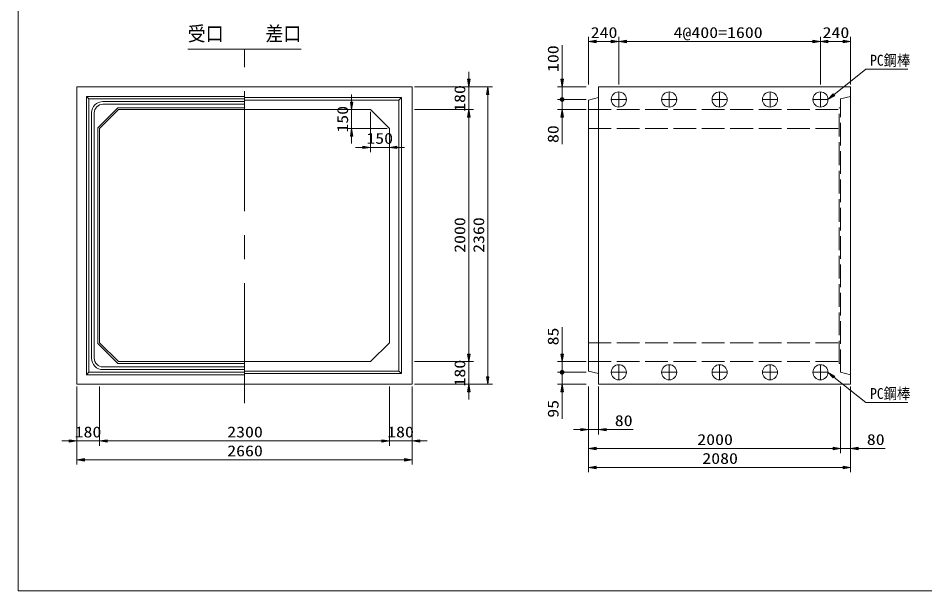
# Model space of a CAD drawing. Units: millimetres on the paper. Extents: x 18 to 410, y 10 to 287.
# Drawn here: x 18 to 257.8, y 10 to 161.5 of the extents above; entities that cross this region are included whole.
import ezdxf
from ezdxf.enums import TextEntityAlignment as Align

# ---------------------------------------------------------------- set-up
doc = ezdxf.new("R2010")
doc.units = ezdxf.units.MM
doc.linetypes.add('DASHED', pattern=[7.5, 6, -1.5])
doc.linetypes.add('USER1', pattern=[50.8, 31.75, -6.35, 6.35, -6.35])
for name, color, linetype, lineweight in [('0_7', 7, 'Continuous', 13), ('Layer1', 3, 'Continuous', 13), ('Layer2', 6, 'USER1', 13), ('Layer3', 7, 'Continuous', 13), ('Layer4', 4, 'DASHED', 13), ('Layer7', 9, 'Continuous', 13)]:
    doc.layers.add(name, color=color, linetype=linetype, lineweight=lineweight)
doc.styles.add('ＭＳ ゴシック', font='')
doc.styles.get('ＭＳ ゴシック').set_extended_font_data('MS Gothic')

msp = doc.modelspace()

# ---------------------------------------------------------------- hatches: boundary and pattern name
at = {"layer": 'Layer1'}
for points in [[(170.875, 155.658), (170.875, 154.992), (168.875, 155.325)], [(174.875, 155.658), (174.875, 154.992), (176.875, 155.325)], [(178.875, 155.658), (178.875, 154.992), (176.875, 155.325)], [(228.208, 155.658), (228.208, 154.992), (230.208, 155.325)], [(232.208, 155.658), (232.208, 154.992), (230.208, 155.325)], [(236.208, 155.658), (236.208, 154.992), (238.208, 155.325)], [(136.875, 145.325), (137.542, 145.325), (137.208, 143.325)], [(161.542, 145.325), (162.208, 145.325), (161.875, 143.325)], [(141.875, 141.325), (142.542, 141.325), (142.208, 143.325)], [(105.875, 139.325), (106.542, 139.325), (106.208, 137.325)], [(161.905, 140.474), (161.815, 140.468), (161.756, 140.457), (161.698, 140.438), (161.644, 140.412), (161.593, 140.38), (161.546, 140.342), (161.505, 140.298), (161.47, 140.249), (161.441, 140.196), (161.418, 140.14), (161.404, 140.082), (161.396, 140.022), (161.396, 139.962), (161.404, 139.902), (161.418, 139.843), (161.441, 139.787), (161.47, 139.734), (161.505, 139.686), (161.546, 139.642), (161.593, 139.603), (161.644, 139.571), (161.698, 139.545), (161.756, 139.527), (161.845, 139.51), (161.875, 139.512), (161.875, 139.992)], [(161.905, 140.474), (161.815, 140.468), (161.756, 140.457), (161.698, 140.438), (161.644, 140.412), (161.593, 140.38), (161.546, 140.342), (161.505, 140.298), (161.47, 140.249), (161.441, 140.196), (161.418, 140.14), (161.404, 140.082), (161.396, 140.022), (161.396, 139.962), (161.404, 139.902), (161.418, 139.843), (161.441, 139.787), (161.47, 139.734), (161.505, 139.686), (161.546, 139.642), (161.593, 139.603), (161.644, 139.571), (161.698, 139.545), (161.756, 139.527), (161.845, 139.51), (161.875, 139.512), (161.875, 139.992)], [(161.845, 139.51), (161.935, 139.515), (161.994, 139.527), (162.052, 139.545), (162.106, 139.571), (162.157, 139.603), (162.204, 139.642), (162.245, 139.686), (162.28, 139.734), (162.309, 139.787), (162.332, 139.843), (162.346, 139.902), (162.354, 139.962), (162.354, 140.022), (162.346, 140.082), (162.332, 140.14), (162.309, 140.196), (162.28, 140.249), (162.245, 140.298), (162.204, 140.342), (162.157, 140.38), (162.106, 140.412), (162.052, 140.438), (161.994, 140.457), (161.905, 140.474), (161.875, 140.472), (161.875, 139.992)], [(161.845, 139.51), (161.935, 139.515), (161.994, 139.527), (162.052, 139.545), (162.106, 139.571), (162.157, 139.603), (162.204, 139.642), (162.245, 139.686), (162.28, 139.734), (162.309, 139.787), (162.332, 139.843), (162.346, 139.902), (162.354, 139.962), (162.354, 140.022), (162.346, 140.082), (162.332, 140.14), (162.309, 140.196), (162.28, 140.249), (162.245, 140.298), (162.204, 140.342), (162.157, 140.38), (162.106, 140.412), (162.052, 140.438), (161.994, 140.457), (161.905, 140.474), (161.875, 140.472), (161.875, 139.992)], [(233.978, 140.981), (232.208, 139.992), (233.562, 141.501)], [(136.875, 135.325), (137.542, 135.325), (137.208, 137.325)], [(136.875, 135.325), (137.542, 135.325), (137.208, 137.325)], [(161.542, 135.325), (162.208, 135.325), (161.875, 137.325)], [(105.875, 130.325), (106.542, 130.325), (106.208, 132.325)], [(109.208, 127.658), (109.208, 126.992), (111.208, 127.325)], [(118.208, 127.658), (118.208, 126.992), (116.208, 127.325)], [(136.875, 72.658), (137.542, 72.658), (137.208, 70.658)], [(136.875, 72.658), (137.542, 72.658), (137.208, 70.658)], [(161.542, 72.658), (162.208, 72.658), (161.875, 70.658)], [(161.905, 68.307), (161.815, 68.301), (161.756, 68.29), (161.698, 68.271), (161.644, 68.246), (161.593, 68.213), (161.546, 68.175), (161.505, 68.131), (161.47, 68.082), (161.441, 68.029), (161.418, 67.973), (161.404, 67.915), (161.396, 67.855), (161.396, 67.795), (161.404, 67.735), (161.418, 67.677), (161.441, 67.621), (161.47, 67.568), (161.505, 67.519), (161.546, 67.475), (161.593, 67.437), (161.644, 67.404), (161.698, 67.379), (161.756, 67.36), (161.845, 67.343), (161.875, 67.345), (161.875, 67.825)], [(161.905, 68.307), (161.815, 68.301), (161.756, 68.29), (161.698, 68.271), (161.644, 68.246), (161.593, 68.213), (161.546, 68.175), (161.505, 68.131), (161.47, 68.082), (161.441, 68.029), (161.418, 67.973), (161.404, 67.915), (161.396, 67.855), (161.396, 67.795), (161.404, 67.735), (161.418, 67.677), (161.441, 67.621), (161.47, 67.568), (161.505, 67.519), (161.546, 67.475), (161.593, 67.437), (161.644, 67.404), (161.698, 67.379), (161.756, 67.36), (161.845, 67.343), (161.875, 67.345), (161.875, 67.825)], [(161.845, 67.343), (161.935, 67.349), (161.994, 67.36), (162.052, 67.379), (162.106, 67.404), (162.157, 67.437), (162.204, 67.475), (162.245, 67.519), (162.28, 67.568), (162.309, 67.621), (162.332, 67.677), (162.346, 67.735), (162.354, 67.795), (162.354, 67.855), (162.346, 67.915), (162.332, 67.973), (162.309, 68.029), (162.28, 68.082), (162.245, 68.131), (162.204, 68.175), (162.157, 68.213), (162.106, 68.246), (162.052, 68.271), (161.994, 68.29), (161.905, 68.307), (161.875, 68.305), (161.875, 67.825)], [(161.845, 67.343), (161.935, 67.349), (161.994, 67.36), (162.052, 67.379), (162.106, 67.404), (162.157, 67.437), (162.204, 67.475), (162.245, 67.519), (162.28, 67.568), (162.309, 67.621), (162.332, 67.677), (162.346, 67.735), (162.354, 67.795), (162.354, 67.855), (162.346, 67.915), (162.332, 67.973), (162.309, 68.029), (162.28, 68.082), (162.245, 68.131), (162.204, 68.175), (162.157, 68.213), (162.106, 68.246), (162.052, 68.271), (161.994, 68.29), (161.905, 68.307), (161.875, 68.305), (161.875, 67.825)], [(233.562, 66.315), (232.208, 67.825), (233.978, 66.836)], [(141.875, 66.658), (142.542, 66.658), (142.208, 64.658)], [(136.875, 62.658), (137.542, 62.658), (137.208, 64.658)], [(161.542, 62.658), (162.208, 62.658), (161.875, 64.658)], [(166.875, 52.992), (166.875, 52.325), (168.875, 52.658)], [(173.542, 52.992), (173.542, 52.325), (171.542, 52.658)], [(31.542, 49.992), (31.542, 49.325), (33.542, 49.658)], [(41.542, 49.992), (41.542, 49.325), (39.542, 49.658)], [(41.542, 49.992), (41.542, 49.325), (39.542, 49.658)], [(114.208, 49.992), (114.208, 49.325), (116.208, 49.658)], [(114.208, 49.992), (114.208, 49.325), (116.208, 49.658)], [(124.208, 49.992), (124.208, 49.325), (122.208, 49.658)], [(170.875, 47.992), (170.875, 47.325), (168.875, 47.658)], [(233.542, 47.992), (233.542, 47.325), (235.542, 47.658)], [(233.542, 47.992), (233.542, 47.325), (235.542, 47.658)], [(240.208, 47.992), (240.208, 47.325), (238.208, 47.658)], [(35.542, 44.992), (35.542, 44.325), (33.542, 44.658)], [(120.208, 44.992), (120.208, 44.325), (122.208, 44.658)], [(170.875, 42.992), (170.875, 42.325), (168.875, 42.658)], [(236.208, 42.992), (236.208, 42.325), (238.208, 42.658)]]:
    msp.add_hatch(color=256, dxfattribs=at).paths.add_polyline_path(points)

# ---------------------------------------------------------------- linework, layer by layer
at = {"layer": '0_7'}
for p, q in [((18, 287), (18, 10)), ((18, 10), (410, 10))]:
    msp.add_line(p, q, dxfattribs=at)
at = {"layer": 'Layer1'}
for p, q in [((168.875, 143.95), (168.875, 156.575)), ((176.875, 143.95), (176.875, 156.575)), ((176.875, 143.95), (176.875, 156.575)), ((230.208, 143.95), (230.208, 156.575)), ((230.208, 143.95), (230.208, 156.575)), ((238.208, 143.95), (238.208, 156.575)), ((161.875, 145.325), (161.875, 154.404)), ((174.875, 155.325), (170.875, 155.325)), ((178.875, 155.325), (228.208, 155.325)), ((232.208, 155.325), (236.208, 155.325)), ((137.208, 145.325), (137.208, 147.325)), ((233.77, 141.241), (242.208, 147.992)), ((242.208, 147.992), (243.208, 147.992)), ((243.208, 147.992), (253.296, 147.992)), ((161.875, 141.992), (161.875, 143.992)), ((122.833, 143.325), (138.458, 143.325)), ((122.833, 143.325), (143.458, 143.325)), ((137.208, 137.325), (137.208, 143.325)), ((168.25, 143.325), (160.625, 143.325)), ((161.875, 139.992), (161.875, 143.325)), ((161.875, 139.992), (161.875, 141.992)), ((106.208, 139.325), (106.208, 141.325)), ((142.208, 66.658), (142.208, 141.325)), ((168.25, 139.992), (160.625, 139.992)), ((168.25, 139.992), (160.625, 139.992)), ((161.875, 139.992), (161.875, 137.325)), ((161.875, 139.992), (161.875, 137.992)), ((110.583, 137.325), (104.958, 137.325)), ((106.208, 137.325), (106.208, 132.325)), ((122.833, 137.325), (138.458, 137.325)), ((122.833, 137.325), (138.458, 137.325)), ((168.25, 137.325), (160.625, 137.325)), ((161.875, 137.992), (161.875, 135.992)), ((111.208, 136.7), (111.208, 126.075)), ((137.208, 135.325), (137.208, 133.325)), ((137.208, 72.658), (137.208, 135.325)), ((161.875, 135.325), (161.875, 128.189)), ((115.583, 132.325), (104.958, 132.325)), ((106.208, 130.325), (106.208, 128.325)), ((116.208, 131.7), (116.208, 126.075)), ((109.208, 127.325), (107.208, 127.325)), ((111.208, 127.325), (116.208, 127.325)), ((118.208, 127.325), (120.208, 127.325)), ((161.875, 72.658), (161.875, 79.794)), ((137.208, 72.658), (137.208, 74.658)), ((122.833, 70.658), (138.458, 70.658)), ((122.833, 70.658), (138.458, 70.658)), ((137.208, 70.658), (137.208, 64.658)), ((168.25, 70.658), (160.625, 70.658)), ((161.875, 69.825), (161.875, 71.825)), ((161.875, 67.825), (161.875, 70.658)), ((161.875, 67.825), (161.875, 69.825)), ((168.25, 67.825), (160.625, 67.825)), ((168.25, 67.825), (160.625, 67.825)), ((161.875, 67.825), (161.875, 64.658)), ((161.875, 67.825), (161.875, 65.825)), ((161.875, 65.825), (161.875, 63.825)), ((233.77, 66.576), (242.208, 59.825)), ((33.542, 64.033), (33.542, 48.408)), ((33.542, 64.033), (33.542, 43.408)), ((39.542, 64.033), (39.542, 48.408)), ((39.542, 64.033), (39.542, 48.408)), ((116.208, 64.033), (116.208, 48.408)), ((116.208, 64.033), (116.208, 48.408)), ((122.208, 64.033), (122.208, 48.408)), ((122.208, 64.033), (122.208, 43.408)), ((122.833, 64.658), (138.458, 64.658)), ((122.833, 64.658), (143.458, 64.658)), ((137.208, 62.658), (137.208, 60.658)), ((168.25, 64.658), (160.625, 64.658)), ((161.875, 62.658), (161.875, 55.523)), ((168.875, 64.033), (168.875, 51.408)), ((168.875, 64.033), (168.875, 46.408)), ((168.875, 64.033), (168.875, 41.408)), ((171.542, 64.033), (171.542, 51.408)), ((235.542, 64.033), (235.542, 46.408)), ((235.542, 64.033), (235.542, 46.408)), ((238.208, 64.033), (238.208, 46.408)), ((238.208, 64.033), (238.208, 41.408)), ((242.208, 59.825), (243.208, 59.825)), ((243.208, 59.825), (253.296, 59.825)), ((166.875, 52.658), (164.875, 52.658)), ((168.875, 52.658), (171.542, 52.658)), ((173.542, 52.658), (180.677, 52.658)), ((31.542, 49.658), (29.542, 49.658)), ((39.542, 49.658), (33.542, 49.658)), ((41.542, 49.658), (114.208, 49.658)), ((41.542, 49.658), (43.542, 49.658)), ((114.208, 49.658), (112.208, 49.658)), ((116.208, 49.658), (122.208, 49.658)), ((124.208, 49.658), (126.208, 49.658)), ((170.875, 47.658), (233.542, 47.658)), ((233.542, 47.658), (231.542, 47.658)), ((235.542, 47.658), (238.208, 47.658)), ((240.208, 47.658), (247.344, 47.658)), ((35.542, 44.658), (120.208, 44.658)), ((170.875, 42.658), (236.208, 42.658))]:
    msp.add_line(p, q, dxfattribs=at)
for points in [[(170.875, 155.658), (170.875, 154.992), (168.875, 155.325)], [(174.875, 155.658), (174.875, 154.992), (176.875, 155.325)], [(178.875, 155.658), (178.875, 154.992), (176.875, 155.325)], [(228.208, 155.658), (228.208, 154.992), (230.208, 155.325)], [(232.208, 155.658), (232.208, 154.992), (230.208, 155.325)], [(236.208, 155.658), (236.208, 154.992), (238.208, 155.325)], [(136.875, 145.325), (137.542, 145.325), (137.208, 143.325)], [(161.542, 145.325), (162.208, 145.325), (161.875, 143.325)], [(141.875, 141.325), (142.542, 141.325), (142.208, 143.325)], [(105.875, 139.325), (106.542, 139.325), (106.208, 137.325)], [(161.905, 140.474), (161.815, 140.468), (161.756, 140.457), (161.698, 140.438), (161.644, 140.412), (161.593, 140.38), (161.546, 140.342), (161.505, 140.298), (161.47, 140.249), (161.441, 140.196), (161.418, 140.14), (161.404, 140.082), (161.396, 140.022), (161.396, 139.962), (161.404, 139.902), (161.418, 139.843), (161.441, 139.787), (161.47, 139.734), (161.505, 139.686), (161.546, 139.642), (161.593, 139.603), (161.644, 139.571), (161.698, 139.545), (161.756, 139.527), (161.845, 139.51), (161.875, 139.512), (161.875, 139.992)], [(161.905, 140.474), (161.815, 140.468), (161.756, 140.457), (161.698, 140.438), (161.644, 140.412), (161.593, 140.38), (161.546, 140.342), (161.505, 140.298), (161.47, 140.249), (161.441, 140.196), (161.418, 140.14), (161.404, 140.082), (161.396, 140.022), (161.396, 139.962), (161.404, 139.902), (161.418, 139.843), (161.441, 139.787), (161.47, 139.734), (161.505, 139.686), (161.546, 139.642), (161.593, 139.603), (161.644, 139.571), (161.698, 139.545), (161.756, 139.527), (161.845, 139.51), (161.875, 139.512), (161.875, 139.992)], [(161.845, 139.51), (161.935, 139.515), (161.994, 139.527), (162.052, 139.545), (162.106, 139.571), (162.157, 139.603), (162.204, 139.642), (162.245, 139.686), (162.28, 139.734), (162.309, 139.787), (162.332, 139.843), (162.346, 139.902), (162.354, 139.962), (162.354, 140.022), (162.346, 140.082), (162.332, 140.14), (162.309, 140.196), (162.28, 140.249), (162.245, 140.298), (162.204, 140.342), (162.157, 140.38), (162.106, 140.412), (162.052, 140.438), (161.994, 140.457), (161.905, 140.474), (161.875, 140.472), (161.875, 139.992)], [(161.845, 139.51), (161.935, 139.515), (161.994, 139.527), (162.052, 139.545), (162.106, 139.571), (162.157, 139.603), (162.204, 139.642), (162.245, 139.686), (162.28, 139.734), (162.309, 139.787), (162.332, 139.843), (162.346, 139.902), (162.354, 139.962), (162.354, 140.022), (162.346, 140.082), (162.332, 140.14), (162.309, 140.196), (162.28, 140.249), (162.245, 140.298), (162.204, 140.342), (162.157, 140.38), (162.106, 140.412), (162.052, 140.438), (161.994, 140.457), (161.905, 140.474), (161.875, 140.472), (161.875, 139.992)], [(233.978, 140.981), (232.208, 139.992), (233.562, 141.501)], [(136.875, 135.325), (137.542, 135.325), (137.208, 137.325)], [(136.875, 135.325), (137.542, 135.325), (137.208, 137.325)], [(161.542, 135.325), (162.208, 135.325), (161.875, 137.325)], [(105.875, 130.325), (106.542, 130.325), (106.208, 132.325)], [(109.208, 127.658), (109.208, 126.992), (111.208, 127.325)], [(118.208, 127.658), (118.208, 126.992), (116.208, 127.325)], [(136.875, 72.658), (137.542, 72.658), (137.208, 70.658)], [(136.875, 72.658), (137.542, 72.658), (137.208, 70.658)], [(161.542, 72.658), (162.208, 72.658), (161.875, 70.658)], [(161.905, 68.307), (161.815, 68.301), (161.756, 68.29), (161.698, 68.271), (161.644, 68.246), (161.593, 68.213), (161.546, 68.175), (161.505, 68.131), (161.47, 68.082), (161.441, 68.029), (161.418, 67.973), (161.404, 67.915), (161.396, 67.855), (161.396, 67.795), (161.404, 67.735), (161.418, 67.677), (161.441, 67.621), (161.47, 67.568), (161.505, 67.519), (161.546, 67.475), (161.593, 67.437), (161.644, 67.404), (161.698, 67.379), (161.756, 67.36), (161.845, 67.343), (161.875, 67.345), (161.875, 67.825)], [(161.905, 68.307), (161.815, 68.301), (161.756, 68.29), (161.698, 68.271), (161.644, 68.246), (161.593, 68.213), (161.546, 68.175), (161.505, 68.131), (161.47, 68.082), (161.441, 68.029), (161.418, 67.973), (161.404, 67.915), (161.396, 67.855), (161.396, 67.795), (161.404, 67.735), (161.418, 67.677), (161.441, 67.621), (161.47, 67.568), (161.505, 67.519), (161.546, 67.475), (161.593, 67.437), (161.644, 67.404), (161.698, 67.379), (161.756, 67.36), (161.845, 67.343), (161.875, 67.345), (161.875, 67.825)], [(161.845, 67.343), (161.935, 67.349), (161.994, 67.36), (162.052, 67.379), (162.106, 67.404), (162.157, 67.437), (162.204, 67.475), (162.245, 67.519), (162.28, 67.568), (162.309, 67.621), (162.332, 67.677), (162.346, 67.735), (162.354, 67.795), (162.354, 67.855), (162.346, 67.915), (162.332, 67.973), (162.309, 68.029), (162.28, 68.082), (162.245, 68.131), (162.204, 68.175), (162.157, 68.213), (162.106, 68.246), (162.052, 68.271), (161.994, 68.29), (161.905, 68.307), (161.875, 68.305), (161.875, 67.825)], [(161.845, 67.343), (161.935, 67.349), (161.994, 67.36), (162.052, 67.379), (162.106, 67.404), (162.157, 67.437), (162.204, 67.475), (162.245, 67.519), (162.28, 67.568), (162.309, 67.621), (162.332, 67.677), (162.346, 67.735), (162.354, 67.795), (162.354, 67.855), (162.346, 67.915), (162.332, 67.973), (162.309, 68.029), (162.28, 68.082), (162.245, 68.131), (162.204, 68.175), (162.157, 68.213), (162.106, 68.246), (162.052, 68.271), (161.994, 68.29), (161.905, 68.307), (161.875, 68.305), (161.875, 67.825)], [(233.562, 66.315), (232.208, 67.825), (233.978, 66.836)], [(141.875, 66.658), (142.542, 66.658), (142.208, 64.658)], [(136.875, 62.658), (137.542, 62.658), (137.208, 64.658)], [(161.542, 62.658), (162.208, 62.658), (161.875, 64.658)], [(166.875, 52.992), (166.875, 52.325), (168.875, 52.658)], [(173.542, 52.992), (173.542, 52.325), (171.542, 52.658)], [(31.542, 49.992), (31.542, 49.325), (33.542, 49.658)], [(41.542, 49.992), (41.542, 49.325), (39.542, 49.658)], [(41.542, 49.992), (41.542, 49.325), (39.542, 49.658)], [(114.208, 49.992), (114.208, 49.325), (116.208, 49.658)], [(114.208, 49.992), (114.208, 49.325), (116.208, 49.658)], [(124.208, 49.992), (124.208, 49.325), (122.208, 49.658)], [(170.875, 47.992), (170.875, 47.325), (168.875, 47.658)], [(233.542, 47.992), (233.542, 47.325), (235.542, 47.658)], [(233.542, 47.992), (233.542, 47.325), (235.542, 47.658)], [(240.208, 47.992), (240.208, 47.325), (238.208, 47.658)], [(35.542, 44.992), (35.542, 44.325), (33.542, 44.658)], [(120.208, 44.992), (120.208, 44.325), (122.208, 44.658)], [(170.875, 42.992), (170.875, 42.325), (168.875, 42.658)], [(236.208, 42.992), (236.208, 42.325), (238.208, 42.658)]]:
    msp.add_lwpolyline(points, close=True, dxfattribs=at)
at = {"layer": 'Layer2'}
msp.add_line((77.875, 59.658), (77.875, 153.325), dxfattribs=at)
at = {"layer": 'Layer3'}
for p, q in [((33.542, 64.658), (33.542, 143.325)), ((33.542, 143.325), (122.208, 143.325)), ((122.208, 143.325), (122.208, 64.658)), ((238.208, 143.325), (171.542, 143.325)), ((171.542, 143.325), (171.542, 64.658)), ((176.875, 137.992), (176.875, 141.992)), ((190.208, 137.992), (190.208, 141.992)), ((203.542, 137.992), (203.542, 141.992)), ((216.875, 137.992), (216.875, 141.992)), ((230.208, 137.992), (230.208, 141.992)), ((238.208, 64.658), (238.208, 143.325)), ((36.042, 67.158), (36.042, 140.825)), ((36.042, 140.825), (77.875, 140.825)), ((36.042, 140.825), (36.708, 140.158)), ((36.708, 67.825), (36.708, 140.158)), ((36.708, 140.158), (77.875, 140.158)), ((40.442, 139.458), (77.875, 139.458)), ((119.375, 140.492), (77.875, 140.492)), ((118.708, 139.825), (77.875, 139.825)), ((119.375, 140.492), (118.708, 139.825)), ((118.708, 68.158), (118.708, 139.825)), ((119.375, 67.492), (119.375, 140.492)), ((168.875, 139.825), (171.542, 140.492)), ((168.875, 68.158), (168.875, 139.825)), ((174.875, 139.992), (178.875, 139.992)), ((188.208, 139.992), (192.208, 139.992)), ((201.542, 139.992), (205.542, 139.992)), ((214.875, 139.992), (218.875, 139.992)), ((228.208, 139.992), (232.208, 139.992)), ((39.042, 132.532), (44.335, 137.825)), ((39.542, 132.325), (44.542, 137.325)), ((40.442, 138.725), (77.875, 138.725)), ((44.335, 137.825), (77.875, 137.825)), ((44.542, 137.325), (111.208, 137.325)), ((111.208, 137.325), (116.208, 132.325)), ((37.408, 71.558), (37.408, 136.425)), ((38.142, 71.558), (38.142, 136.425)), ((39.042, 75.451), (39.042, 132.532)), ((39.542, 75.658), (39.542, 132.325)), ((116.208, 132.325), (116.208, 75.658)), ((44.335, 70.158), (39.042, 75.451)), ((44.542, 70.658), (39.542, 75.658)), ((116.208, 75.658), (111.208, 70.658)), ((77.875, 70.158), (44.335, 70.158)), ((111.208, 70.658), (44.542, 70.658)), ((176.875, 65.825), (176.875, 69.825)), ((190.208, 65.825), (190.208, 69.825)), ((203.542, 65.825), (203.542, 69.825)), ((216.875, 65.825), (216.875, 69.825)), ((230.208, 65.825), (230.208, 69.825)), ((36.042, 67.158), (36.708, 67.825)), ((77.875, 67.158), (36.042, 67.158)), ((77.875, 67.825), (36.708, 67.825)), ((77.875, 69.258), (40.442, 69.258)), ((77.875, 68.525), (40.442, 68.525)), ((77.875, 68.158), (118.708, 68.158)), ((77.875, 67.492), (119.375, 67.492)), ((119.375, 67.492), (118.708, 68.158)), ((171.542, 67.492), (168.875, 68.158)), ((174.875, 67.825), (178.875, 67.825)), ((188.208, 67.825), (192.208, 67.825)), ((201.542, 67.825), (205.542, 67.825)), ((214.875, 67.825), (218.875, 67.825)), ((228.208, 67.825), (232.208, 67.825)), ((122.208, 64.658), (33.542, 64.658)), ((171.542, 64.658), (238.208, 64.658))]:
    msp.add_line(p, q, dxfattribs=at)
for centre in [(176.875, 139.992), (190.208, 139.992), (203.542, 139.992), (216.875, 139.992), (230.208, 139.992), (176.875, 67.825), (190.208, 67.825), (203.542, 67.825), (216.875, 67.825), (230.208, 67.825)]:
    msp.add_circle(centre, 2, dxfattribs=at)
for centre, radius, start, end in [((40.442, 136.425), 3.033, 90, 180), ((40.442, 136.425), 2.3, 90, 180), ((40.442, 71.558), 3.033, 180, 270), ((40.442, 71.558), 2.3, 180, 270)]:
    msp.add_arc(centre, radius, start, end, dxfattribs=at)
at = {"layer": 'Layer4'}
for p, q in [((235.542, 140.158), (238.208, 140.825)), ((235.542, 67.825), (235.542, 140.158)), ((168.875, 137.325), (235.142, 137.325)), ((235.142, 70.158), (235.142, 137.825)), ((235.142, 137.825), (235.542, 137.825)), ((168.875, 132.325), (235.142, 132.325)), ((168.875, 75.658), (235.142, 75.658)), ((168.875, 70.658), (235.142, 70.658)), ((235.542, 70.158), (235.142, 70.158)), ((238.208, 67.158), (235.542, 67.825))]:
    msp.add_line(p, q, dxfattribs=at)
at = {"layer": 'Layer7'}
msp.add_line((62.875, 153.325), (92.875, 153.325), dxfattribs=at)

# ---------------------------------------------------------------- texts
at = {"layer": 'Layer1', "color": 9, "style": 'ＭＳ ゴシック'}
for s, width, p in [('240', 1.2, (169.446, 155.395)), ('4@400=1600', 1.2, (191.37, 155.395)), ('240', 1.2, (230.78, 155.395)), ('PC鋼棒', 0.9, (243.376, 148.062)), ('150', 1.2, (110.108, 127.395)), ('PC鋼棒', 0.9, (243.376, 59.895)), ('80', 1.2, (175.824, 52.728)), ('180', 1.2, (32.942, 49.728)), ('2300', 1.2, (73.304, 49.728)), ('180', 1.2, (115.608, 49.728)), ('2000', 1.2, (197.637, 47.728)), ('80', 1.2, (242.49, 47.728)), ('2660', 1.2, (73.304, 44.728)), ('2080', 1.2, (198.97, 42.728))]:
    msp.add_text(s, height=2.886, dxfattribs=dict(at, width=width)).set_placement(p, align=Align.BOTTOM_LEFT)
at = {"layer": 'Layer1', "color": 9, "style": 'ＭＳ ゴシック', "width": 1.2}
for s, p in [('100', (161.805, 147.264)), ('180', (137.138, 136.725)), ('150', (106.138, 131.225)), ('80', (161.805, 128.471)), ('2000', (137.138, 99.42)), ('2360', (142.138, 99.42)), ('85', (161.805, 74.94)), ('180', (137.138, 64.058)), ('95', (161.805, 55.805))]:
    msp.add_text(s, height=2.886, rotation=90, dxfattribs=at).set_placement(p, align=Align.BOTTOM_LEFT)
at = {"layer": 'Layer7', "style": 'ＭＳ ゴシック', "width": 0.9}
msp.add_text('受口', height=3.848, dxfattribs=at).set_placement((62.875, 154.325), align=Align.BOTTOM_LEFT)
msp.add_text('差口', height=3.848, dxfattribs=at).set_placement((92.875, 154.325), align=Align.BOTTOM_RIGHT)

doc.saveas('drawing.dxf')
